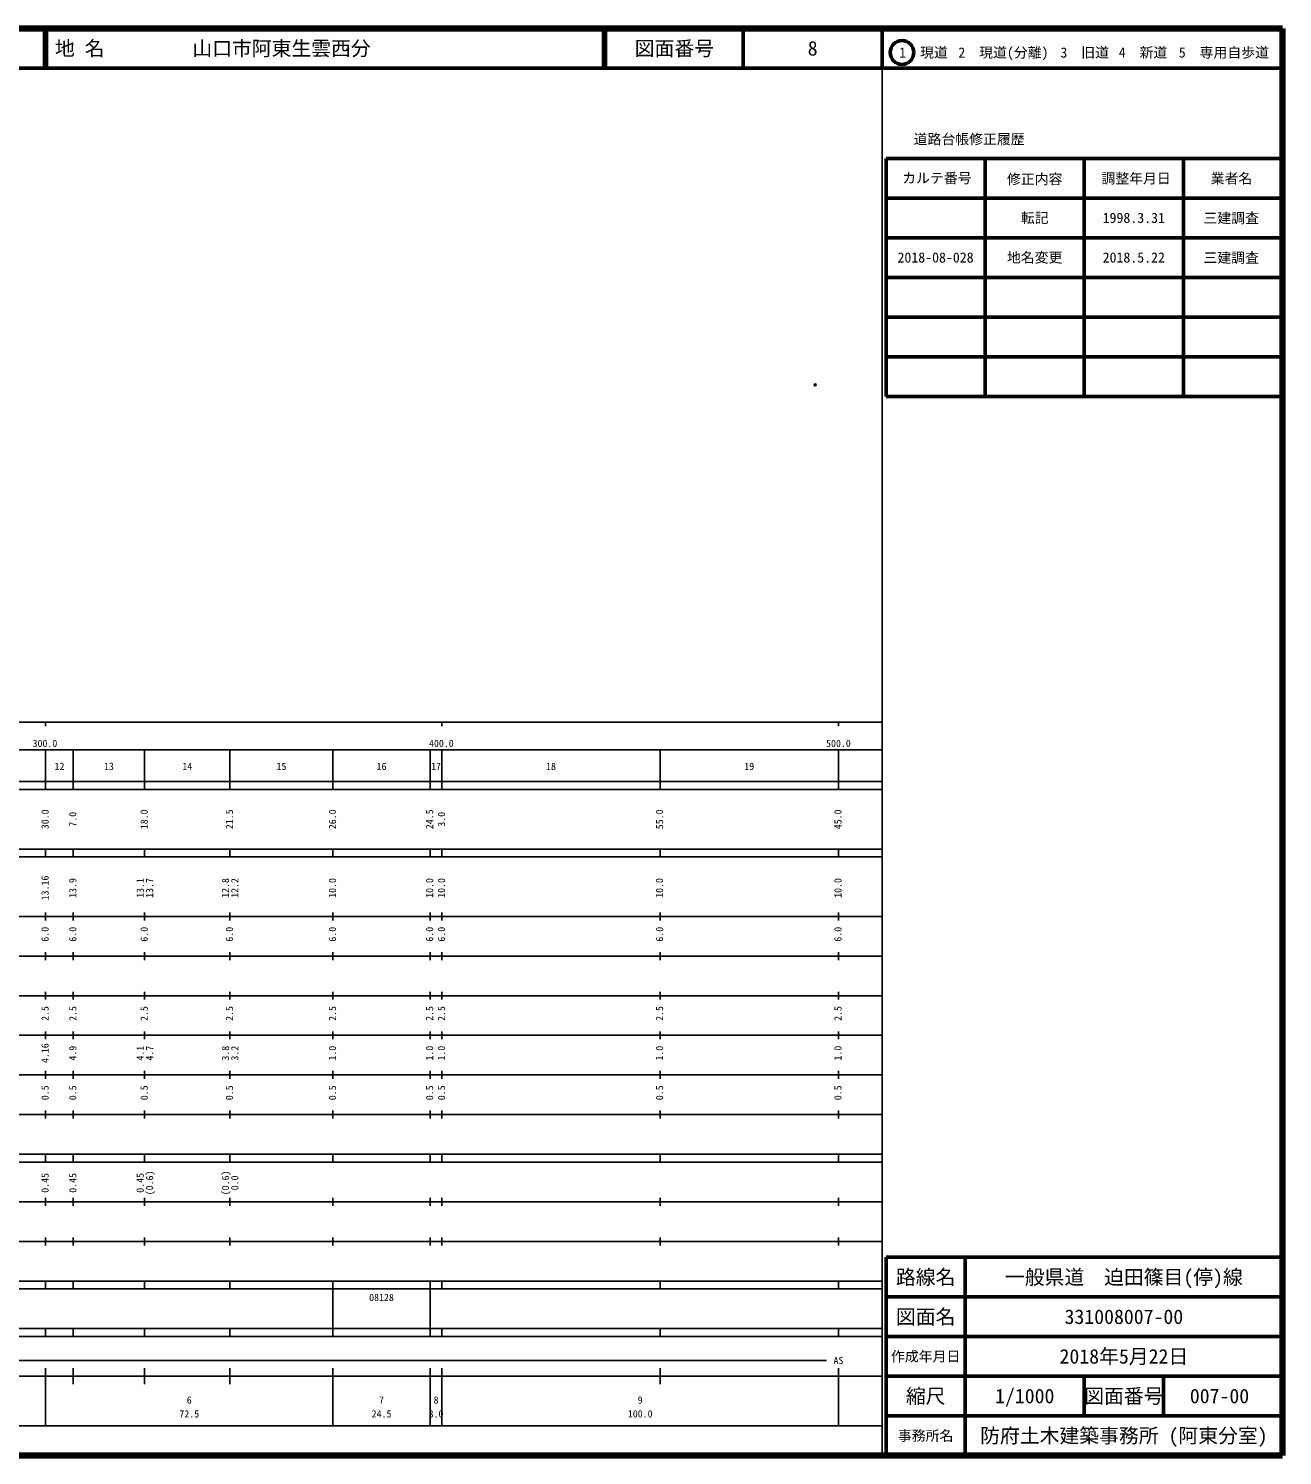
# Model space of a CAD drawing. Units: millimetres on the paper. Extents: x 40 to 680, y 20 to 380.
# Drawn here: x 363.7 to 680, y 20 to 380 of the extents above; entities that cross this region are included whole.
import ezdxf
from ezdxf.enums import TextEntityAlignment as Align

# ---------------------------------------------------------------- set-up
doc = ezdxf.new("R2010")
doc.units = ezdxf.units.MM
doc.header["$PDMODE"] = 32
doc.header["$PDSIZE"] = 0.5
doc.layers.add('M-OTRS', color=6, linetype='Continuous')
doc.layers.add('M-TTL-TXT', color=7, linetype='Continuous')
for name, color, linetype, lineweight in [('M-TTL', 2, 'Continuous', 140), ('M-TTL-BAND', 7, 'Continuous', 25), ('M-TTL-FRAM', 2, 'Continuous', 50), ('M-TTL-LINE', 7, 'Continuous', 50)]:
    doc.layers.add(name, color=color, linetype=linetype, lineweight=lineweight)
doc.styles.add('ＭＳ ゴシック', font='')
doc.styles.get('ＭＳ ゴシック').set_extended_font_data('MS Gothic')

msp = doc.modelspace()

# ---------------------------------------------------------------- linework, layer by layer
at = {"layer": 'M-OTRS'}
msp.add_point((562.14, 290.101), dxfattribs=at)
at = {"layer": 'M-TTL'}
for p, q in [((680, 380), (40, 380)), ((680, 20), (680, 380)), ((40, 20), (680, 20))]:
    msp.add_line(p, q, dxfattribs=at)
at = {"layer": 'M-TTL-BAND'}
for p, q in [((579, 20), (579, 370)), ((40, 205), (579, 205)), ((368, 205), (368, 204)), ((468, 205), (468, 204)), ((568, 205), (568, 204)), ((68, 198), (579, 198)), ((368, 188), (368, 198)), ((375, 188), (375, 198)), ((393, 188), (393, 198)), ((414.5, 188), (414.5, 198)), ((440.5, 188), (440.5, 198)), ((465, 188), (465, 198)), ((468, 188), (468, 198)), ((523, 188), (523, 198)), ((568, 188), (568, 198)), ((40, 190), (579, 190)), ((40, 188), (579, 188)), ((40, 173), (579, 173)), ((368, 171), (368, 173)), ((375, 171), (375, 173)), ((393, 171), (393, 173)), ((414.5, 171), (414.5, 173)), ((440.5, 171), (440.5, 173)), ((465, 171), (465, 173)), ((468, 171), (468, 173)), ((523, 171), (523, 173)), ((568, 171), (568, 173)), ((40, 171), (579, 171)), ((40, 156), (579, 156)), ((368, 155), (368, 157)), ((375, 155), (375, 157)), ((393, 155), (393, 157)), ((414.5, 155), (414.5, 157)), ((440.5, 155), (440.5, 157)), ((465, 155), (465, 157)), ((468, 155), (468, 157)), ((523, 155), (523, 157)), ((568, 155), (568, 157)), ((46, 146), (579, 146)), ((368, 145), (368, 147)), ((375, 145), (375, 147)), ((393, 145), (393, 147)), ((414.5, 145), (414.5, 147)), ((440.5, 145), (440.5, 147)), ((465, 145), (465, 147)), ((468, 145), (468, 147)), ((523, 145), (523, 147)), ((568, 145), (568, 147)), ((368, 135), (368, 137)), ((375, 135), (375, 137)), ((393, 135), (393, 137)), ((414.5, 135), (414.5, 137)), ((440.5, 135), (440.5, 137)), ((465, 135), (465, 137)), ((468, 135), (468, 137)), ((523, 135), (523, 137)), ((568, 135), (568, 137)), ((52, 136), (579, 136)), ((46, 126), (579, 126)), ((368, 125), (368, 127)), ((375, 125), (375, 127)), ((393, 125), (393, 127)), ((414.5, 125), (414.5, 127)), ((440.5, 125), (440.5, 127)), ((465, 125), (465, 127)), ((468, 125), (468, 127)), ((523, 125), (523, 127)), ((568, 125), (568, 127)), ((52, 116), (579, 116)), ((368, 115), (368, 117)), ((375, 115), (375, 117)), ((393, 115), (393, 117)), ((414.5, 115), (414.5, 117)), ((440.5, 115), (440.5, 117)), ((465, 115), (465, 117)), ((468, 115), (468, 117)), ((523, 115), (523, 117)), ((568, 115), (568, 117)), ((46, 106), (579, 106)), ((368, 105), (368, 107)), ((375, 105), (375, 107)), ((393, 105), (393, 107)), ((414.5, 105), (414.5, 107)), ((440.5, 105), (440.5, 107)), ((465, 105), (465, 107)), ((468, 105), (468, 107)), ((523, 105), (523, 107)), ((568, 105), (568, 107)), ((40, 96), (579, 96)), ((40, 94), (579, 94)), ((368, 94), (368, 96)), ((375, 94), (375, 96)), ((393, 94), (393, 96)), ((414.5, 94), (414.5, 96)), ((440.5, 94), (440.5, 96)), ((465, 94), (465, 96)), ((468, 94), (468, 96)), ((523, 94), (523, 96)), ((568, 94), (568, 96)), ((49, 84), (579, 84)), ((368, 83), (368, 85)), ((375, 83), (375, 85)), ((393, 83), (393, 85)), ((414.5, 83), (414.5, 85)), ((440.5, 83), (440.5, 85)), ((465, 83), (465, 85)), ((468, 83), (468, 85)), ((523, 83), (523, 85)), ((568, 83), (568, 85)), ((40, 74), (579, 74)), ((368, 73), (368, 75)), ((375, 73), (375, 75)), ((393, 73), (393, 75)), ((414.5, 73), (414.5, 75)), ((440.5, 73), (440.5, 75)), ((465, 73), (465, 75)), ((468, 73), (468, 75)), ((523, 73), (523, 75)), ((568, 73), (568, 75)), ((40, 64), (579, 64)), ((40, 62), (579, 62)), ((368, 62), (368, 64)), ((375, 62), (375, 64)), ((393, 62), (393, 64)), ((414.5, 62), (414.5, 64)), ((440.5, 62), (440.5, 64)), ((440.5, 52), (440.5, 62)), ((465, 62), (465, 64)), ((465, 52), (465, 62)), ((468, 62), (468, 64)), ((523, 62), (523, 64)), ((568, 62), (568, 64)), ((40, 52), (579, 52)), ((368, 50), (368, 52)), ((375, 50), (375, 52)), ((393, 50), (393, 52)), ((414.5, 50), (414.5, 52)), ((440.5, 50), (440.5, 52)), ((465, 50), (465, 52)), ((468, 50), (468, 52)), ((523, 50), (523, 52)), ((568, 50), (568, 52)), ((40, 50), (579, 50)), ((71, 44), (565, 44)), ((40, 40), (579, 40)), ((368, 27.5), (368, 42)), ((375, 38), (375, 42)), ((393, 38), (393, 42)), ((414.5, 38), (414.5, 42)), ((440.5, 27.5), (440.5, 42)), ((465, 27.5), (465, 42)), ((468, 27.5), (468, 42)), ((523, 38), (523, 42)), ((568, 27.5), (568, 42)), ((68, 27.5), (579, 27.5))]:
    msp.add_line(p, q, dxfattribs=at)
at = {"layer": 'M-TTL-FRAM'}
for p, q in [((580, 347.197), (580, 287.197)), ((580, 347.197), (680, 347.197)), ((580, 287.197), (680, 287.197)), ((680, 70), (580, 70)), ((580, 70), (580, 20))]:
    msp.add_line(p, q, dxfattribs=at)
at = {"layer": 'M-TTL-LINE'}
for p, q in [((367.75, 380), (367.75, 370)), ((368.25, 380), (368.25, 370)), ((508.747, 380), (508.747, 370)), ((509.247, 380), (509.247, 370)), ((543.997, 380), (543.997, 370)), ((579, 380), (579, 370)), ((40, 370), (680, 370)), ((605, 347.197), (605, 287.197)), ((630, 347.197), (630, 287.197)), ((655, 347.197), (655, 287.197)), ((580, 337.197), (680, 337.197)), ((580, 327.197), (680, 327.197)), ((580, 317.197), (680, 317.197)), ((580, 307.197), (680, 307.197)), ((580, 297.197), (680, 297.197)), ((600, 70), (600, 20)), ((680, 60), (580, 60)), ((680, 50), (580, 50)), ((680, 40), (580, 40)), ((630, 40), (630, 30)), ((650, 40), (650, 30)), ((680, 30), (580, 30))]:
    msp.add_line(p, q, dxfattribs=at)
msp.add_circle((584.031, 373.958), 3, dxfattribs=at)

# ---------------------------------------------------------------- texts
at = {"layer": 'M-TTL-BAND', "style": 'ＭＳ ゴシック'}
for s, p in [('300.0', (367.844, 198.195)), ('400.0', (467.844, 198.195)), ('500.0', (568, 198.195)), ('12', (371.5, 192.405)), ('13', (384, 192.405)), ('14', (403.75, 192.405)), ('15', (427.5, 192.405)), ('16', (452.75, 192.405)), ('17', (466.5, 192.405)), ('18', (495.5, 192.405)), ('19', (545.5, 192.405)), ('AS', (568, 42.5)), ('6', (404.25, 32.523)), ('7', (452.75, 32.523)), ('8', (466.5, 32.523)), ('9', (518, 32.523)), ('72.5', (404.25, 29.033)), ('24.5', (452.75, 29.033)), ('3.0', (466.5, 29.033)), ('100.0', (518, 29.033))]:
    msp.add_text(s, height=1.833, dxfattribs=at).set_placement(p, align=Align.BOTTOM_CENTER)
for s, p in [('30.0', (369.329, 180.5)), ('7.0', (376.329, 180.5)), ('18.0', (394.329, 180.5)), ('21.5', (415.829, 180.5)), ('26.0', (441.829, 180.5)), ('24.5', (466.329, 180.5)), ('3.0', (469.329, 180.5)), ('55.0', (524.329, 180.5)), ('45.0', (569.329, 180.5)), ('13.16', (369.329, 163.174)), ('13.9', (376.329, 163.174)), ('13.1', (393.329, 163.174)), ('13.7', (395.699, 163.174)), ('12.8', (414.829, 163.174)), ('12.2', (417.199, 163.174)), ('10.0', (441.829, 163.174)), ('10.0', (466.329, 163.174)), ('10.0', (469.329, 163.174)), ('10.0', (524.329, 163.174)), ('10.0', (569.329, 163.174)), ('6.0', (369.329, 151.5)), ('6.0', (376.329, 151.5)), ('6.0', (394.329, 151.5)), ('6.0', (415.829, 151.5)), ('6.0', (441.829, 151.5)), ('6.0', (466.329, 151.5)), ('6.0', (469.329, 151.5)), ('6.0', (524.329, 151.5)), ('6.0', (569.329, 151.5)), ('2.5', (369.329, 131.5)), ('2.5', (376.329, 131.5)), ('2.5', (394.329, 131.5)), ('2.5', (415.829, 131.5)), ('2.5', (441.829, 131.5)), ('2.5', (466.329, 131.5)), ('2.5', (469.329, 131.5)), ('2.5', (524.329, 131.5)), ('2.5', (569.329, 131.5)), ('4.16', (369.329, 121.5)), ('4.9', (376.329, 121.5)), ('4.1', (393.329, 121.5)), ('4.7', (395.699, 121.5)), ('3.8', (414.829, 121.5)), ('3.2', (417.199, 121.5)), ('1.0', (441.829, 121.5)), ('1.0', (466.329, 121.5)), ('1.0', (469.329, 121.5)), ('1.0', (524.329, 121.5)), ('1.0', (569.329, 121.5)), ('0.5', (369.329, 111.5)), ('0.5', (376.329, 111.5)), ('0.5', (394.329, 111.5)), ('0.5', (415.829, 111.5)), ('0.5', (441.829, 111.5)), ('0.5', (466.329, 111.5)), ('0.5', (469.329, 111.5)), ('0.5', (524.329, 111.5)), ('0.5', (569.329, 111.5)), ('0.45', (369.329, 88.764)), ('0.45', (376.329, 88.764)), ('0.45', (393.329, 88.764)), ('(0.6)', (395.699, 88.764)), ('(0.6)', (414.829, 88.764)), ('0.0', (417.199, 88.764))]:
    msp.add_text(s, height=1.833, rotation=90, dxfattribs=at).set_placement(p, align=Align.BOTTOM_CENTER)
msp.add_text('08128', height=1.833, dxfattribs=at).set_placement((449.625, 58.405), align=Align.BOTTOM_LEFT)
at = {"layer": 'M-TTL-TXT', "style": 'ＭＳ ゴシック'}
for s, p in [('地 名', (370.38, 375)), ('山口市阿東生雲西分', (405.024, 375))]:
    msp.add_text(s, height=3.666, dxfattribs=at).set_placement(p, align=Align.MIDDLE_LEFT)
for s, height, p in [('図面番号', 3.666, (526.622, 375)), ('8', 3.666, (561.497, 375)), ('1\u3000現道', 2.566, (589.448, 373.958)), ('2\u3000現道(分離)', 2.566, (609.619, 373.958)), ('3\u3000旧道', 2.566, (630.121, 373.958)), ('4\u3000新道', 2.566, (644.824, 373.958)), ('5\u3000専用自歩道', 2.566, (665.228, 373.958)), ('道路台帳修正履歴', 2.566, (600.968, 352.113)), ('カルテ番号', 2.566, (592.839, 342.277)), ('修正内容', 2.566, (617.509, 342.023)), ('調整年月日', 2.566, (643.089, 342.197)), ('業者名', 2.566, (667.134, 342.197)), ('転記', 2.566, (617.5, 332.245)), ('1998.3.31', 2.566, (642.5, 332.245)), ('三建調査', 2.566, (667.077, 332.189)), ('2018-08-028', 2.566, (592.5, 322.245)), ('地名変更', 2.566, (617.5, 322.245)), ('2018.5.22', 2.566, (642.5, 322.245)), ('三建調査', 2.566, (667.077, 322.189)), ('路線名', 3.666, (590, 65)), ('路線名', 3.666, (590, 65)), ('一般県道\u3000迫田篠目(停)線', 3.666, (640, 65)), ('図面名', 3.666, (590, 55)), ('図面名', 3.666, (590, 55)), ('331008007-00', 3.666, (640, 55)), ('2018年5月22日', 3.666, (640, 45)), ('作成年月日', 2.566, (590, 45)), ('作成年月日', 2.566, (590, 45)), ('縮尺', 3.666, (590, 35)), ('縮尺', 3.666, (590, 35)), ('1/1000', 3.666, (615, 35)), ('図面番号', 3.666, (640, 35)), ('図面番号', 3.666, (640, 35)), ('007-00', 3.666, (664.125, 35)), ('事務所名', 2.566, (590, 25)), ('事務所名', 2.566, (590, 25)), ('防府土木建築事務所 (阿東分室)', 3.666, (640, 25))]:
    msp.add_text(s, height=height, dxfattribs=at).set_placement(p, align=Align.MIDDLE_CENTER)

doc.saveas('drawing.dxf')
